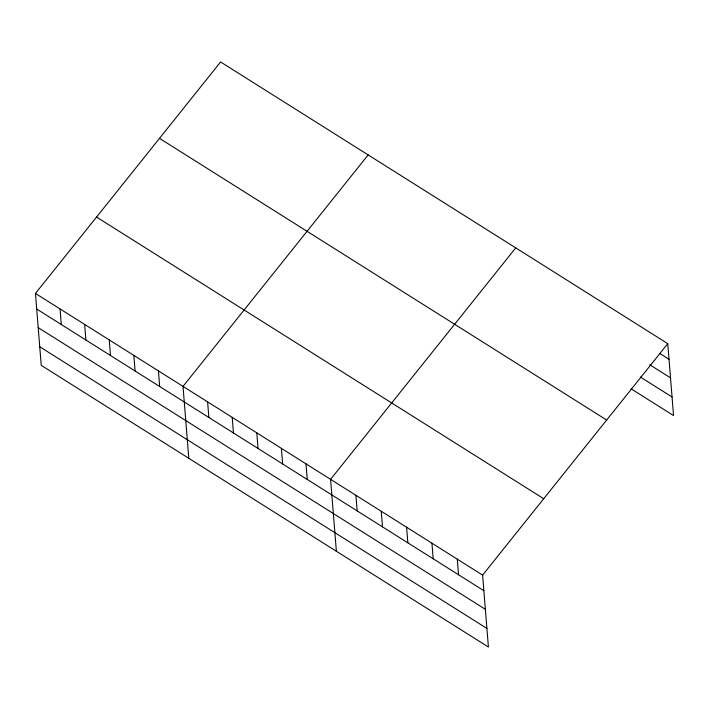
<?xml version="1.0" encoding="UTF-8"?>
<svg xmlns="http://www.w3.org/2000/svg" width="709" height="709" viewBox="0 0 709 709"><rect width="100%" height="100%" fill="white"/><g stroke="black" fill="none" stroke-linecap="round" stroke-linejoin="round"><path stroke-width="1.06" d="M667.763 343.652L482.616 575.114L488.404 647.033L41.237 365.348L35.45 293.429L220.596 61.967L667.763 343.652L673.55 415.571L631.019 388.78M368.157 154.925L183.019 386.387L188.807 458.298M515.727 247.884L330.58 479.337L336.367 551.256M659.973 353.561L669.021 359.259M649.701 364.727L670.51 377.844M640.378 377.037L672.052 396.987M159.498 138.352L606.665 420.038M96.548 217.051L543.714 498.728M35.45 293.429L482.616 575.114M36.708 309.035L483.875 590.721M38.197 327.62L485.373 609.306M39.739 346.763L486.915 628.449M457.278 559.153L458.537 574.76M431.941 543.191L433.199 558.798M406.603 527.23L407.861 542.837M381.265 511.269L382.514 526.876M355.918 495.299L357.176 510.914M305.987 463.846L307.245 479.452M281.393 448.354L282.652 463.961M256.8 432.862L258.058 448.469M232.206 417.371L233.465 432.977M207.613 401.879L208.863 417.486M158.426 370.896L159.676 386.502M133.824 355.404L135.082 371.011M109.23 339.903L110.489 355.519M84.637 324.412L85.895 340.019M60.043 308.92L61.302 324.527"/></g></svg>
